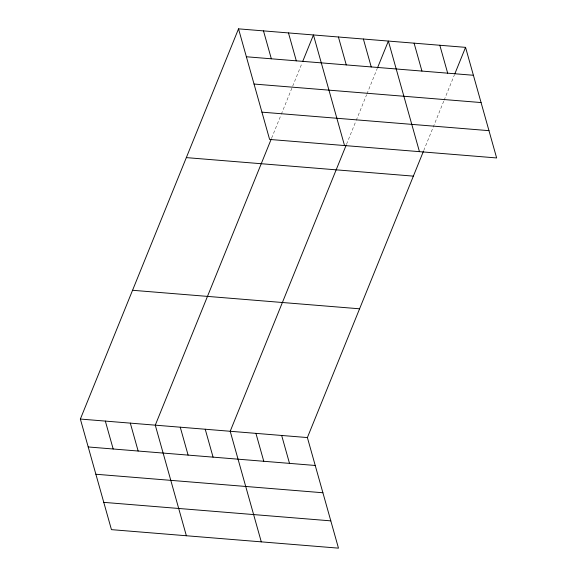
<?xml version="1.0" encoding="UTF-8"?>
<svg xmlns="http://www.w3.org/2000/svg" width="577" height="577" viewBox="0 0 577 577"><rect width="100%" height="100%" fill="white"/><g stroke="black" fill="none" stroke-linecap="round" stroke-linejoin="round"><path stroke-width="0.43" stroke-dasharray="2.88 2.16" d="M271.623 138.134L280.992 115.025M281.324 114.203L302.067 63.023M346.539 144.243L355.908 121.134M356.247 120.305L366.619 94.722M366.95 93.892L377.322 68.302M423.734 150.539L443.807 101.011M444.146 100.189L454.517 74.599"/><path stroke-width="0.87" d="M423.403 151.362L307.39 437.561L338.475 548.15L111.448 529.643L80.362 419.053L238.525 28.85L465.552 47.357L496.638 157.947L269.61 139.439L238.525 28.85M271.284 138.963L155.278 425.162L186.364 535.744M302.737 61.371L313.441 34.959L344.527 145.548M346.207 145.072L230.201 431.264L261.287 541.853M377.661 67.48L388.364 41.068L419.45 151.657M454.849 73.777L465.552 47.357M246.365 56.762L473.4 75.27M254.039 84.04L481.067 102.555M261.936 112.154L488.971 130.662M186.328 157.615L413.363 176.129M132.551 290.281L359.586 308.796M80.362 419.053L307.39 437.561M88.202 446.959L315.237 465.473M95.876 474.244L322.904 492.758M103.773 502.358L330.809 520.865M439.825 45.266L447.673 73.171M414.091 43.167L421.938 71.072M363.387 39.034L371.235 66.939M338.418 36.993L346.265 64.905M288.471 32.925L296.311 60.83M263.494 30.884L271.341 58.796M281.663 435.462L289.51 463.374M255.928 433.363L263.776 461.275M205.224 429.23L213.072 457.143M180.255 427.196L188.102 455.102M130.308 423.121L138.148 451.034M105.331 421.087L113.179 449"/></g></svg>
